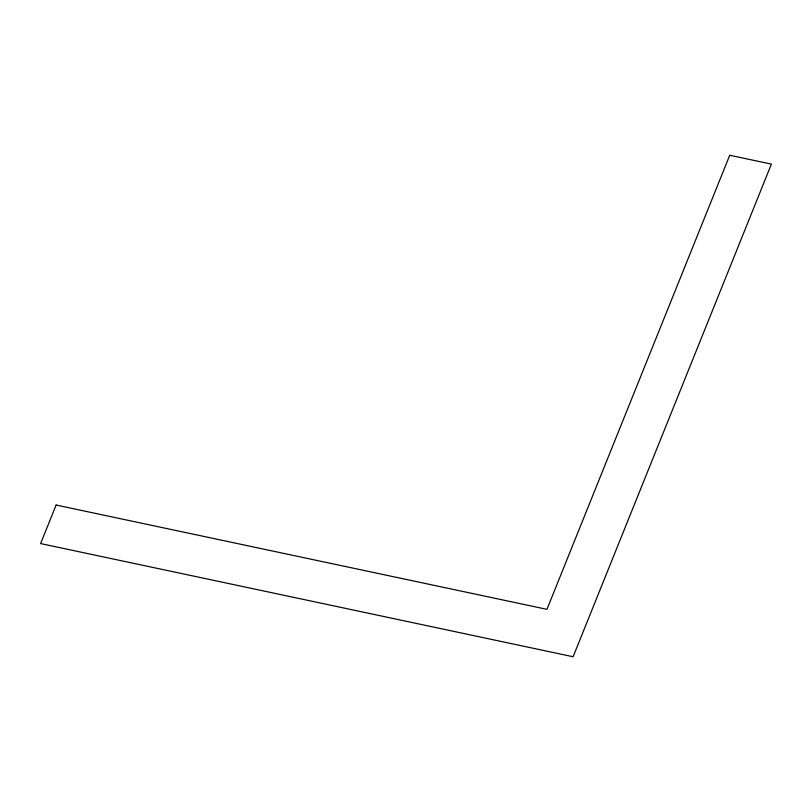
<?xml version="1.0" encoding="UTF-8"?>
<svg xmlns="http://www.w3.org/2000/svg" width="812" height="812" viewBox="0 0 812 812"><rect width="100%" height="100%" fill="white"/><g stroke="black" fill="none" stroke-linecap="round" stroke-linejoin="round"><path stroke-width="1.22" d="M56.119 505.034L40.6 543.573L573.11 656.746L771.4 164.115L729.734 155.254L546.953 609.335L56.119 505.034"/></g></svg>
